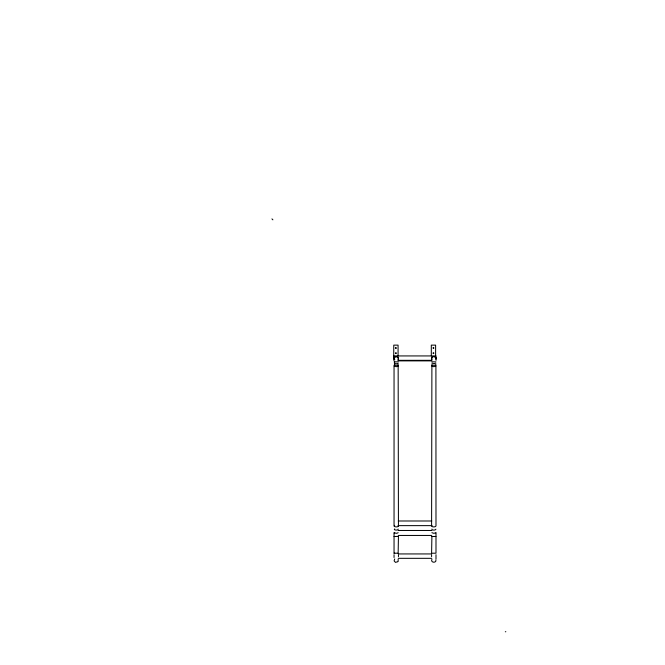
<?xml version="1.0" encoding="UTF-8"?>
<svg xmlns="http://www.w3.org/2000/svg" width="665" height="665" viewBox="0 0 665 665"><rect width="100%" height="100%" fill="white"/><g stroke="black" fill="none" stroke-linecap="round" stroke-linejoin="round"><path stroke-width="1" d="M394.121 357.77L394.694 360.014M394.046 358.593C393.738 355.567 398.8 355.675 398.443 358.626M398.443 358.327L398.152 359.632M431.593 358.593C431.277 355.235 437.013 355.95 435.916 359.15M398.152 365.384L398.443 525.973C397.969 527.619 392.691 526.954 394.694 525.358M435.916 365.6L435.991 525.973C435.434 527.378 431.078 527.262 431.893 525.541M394.046 525.99L394.046 365.841L394.694 365.21M398.443 365.825L396.249 366.731L394.046 365.841M431.593 525.99L431.893 365.393M435.991 365.825L433.796 366.731L431.593 365.841M398.152 561.327L398.152 559.315M431.893 559.348C430.072 562.715 436.772 563.446 435.916 559.797M398.152 359.324L398.368 358.842M431.668 358.069C432.283 355.866 435.991 356.315 435.991 358.626M397.803 553.205L394.046 553.205L394.046 532.898L394.694 532.582M435.916 532.773L433.796 533.33L431.893 532.673M394.694 558.924L394.121 560.869L395.151 562.083M394.345 357.587L396.249 356.598L398.368 358.103M431.893 529.032C431.203 530.404 435.775 530.487 435.916 529.182M431.893 364.245C431.211 365.609 435.766 365.692 435.916 364.395M397.803 561.742L395.675 562.282M398.152 536.422L394.046 536.522L394.694 536.381M435.991 532.889L435.991 553.205L431.593 553.205L431.893 536.422M431.893 363.048L433.796 363.688L435.916 363.148M394.694 528.891C392.508 530.246 399.191 530.662 398.152 529.024M394.694 364.104C392.516 365.451 399.191 365.858 398.152 364.237M394.694 362.957C392.683 363.846 399 364.129 398.152 363.04M431.893 361.818L435.916 361.86M394.694 361.777L394.046 361.91L398.152 361.818M394.046 553.205L394.694 553.205M398.152 553.205L398.443 536.514M393.73 355.933L436.032 355.933L436.032 360.33M397.853 360.33L431.909 360.33M398.277 360.879L431.768 360.879M398.277 520.994L431.768 520.994M398.277 525.633L431.768 525.633M398.277 530.471L431.768 530.471M398.277 535.45L431.768 535.45M398.277 553.937L431.768 553.937M398.277 558.326L431.768 558.326M505.325 631.75L505.824 631.75M398.152 532.673L396.814 533.313L394.046 532.898M435.916 536.464L431.593 536.522M398.152 525.525L398.443 525.973M271.96 218.893L272.899 219.841M394.694 359.715L394.121 358.809M431.668 358.809L431.893 359.3M431.893 359.599L431.593 358.285M435.991 554.71L435.991 558.899M435.617 355.933L435.617 345.127L431.311 345.127L431.311 355.933M431.593 554.893L431.593 556.696M398.443 554.884L398.443 556.68M398.069 355.933L398.069 345.127L393.763 345.127L393.73 360.33M394.046 554.71L394.046 557.519M395.567 347.928C396.132 349.682 396.93 346.698 395.567 347.928M395.567 353.073C396.132 354.827 396.93 351.843 395.567 353.073M433.115 347.928C433.663 349.674 434.486 346.714 433.115 347.928M433.115 353.073C433.68 354.827 434.478 351.843 433.115 353.073"/></g></svg>
